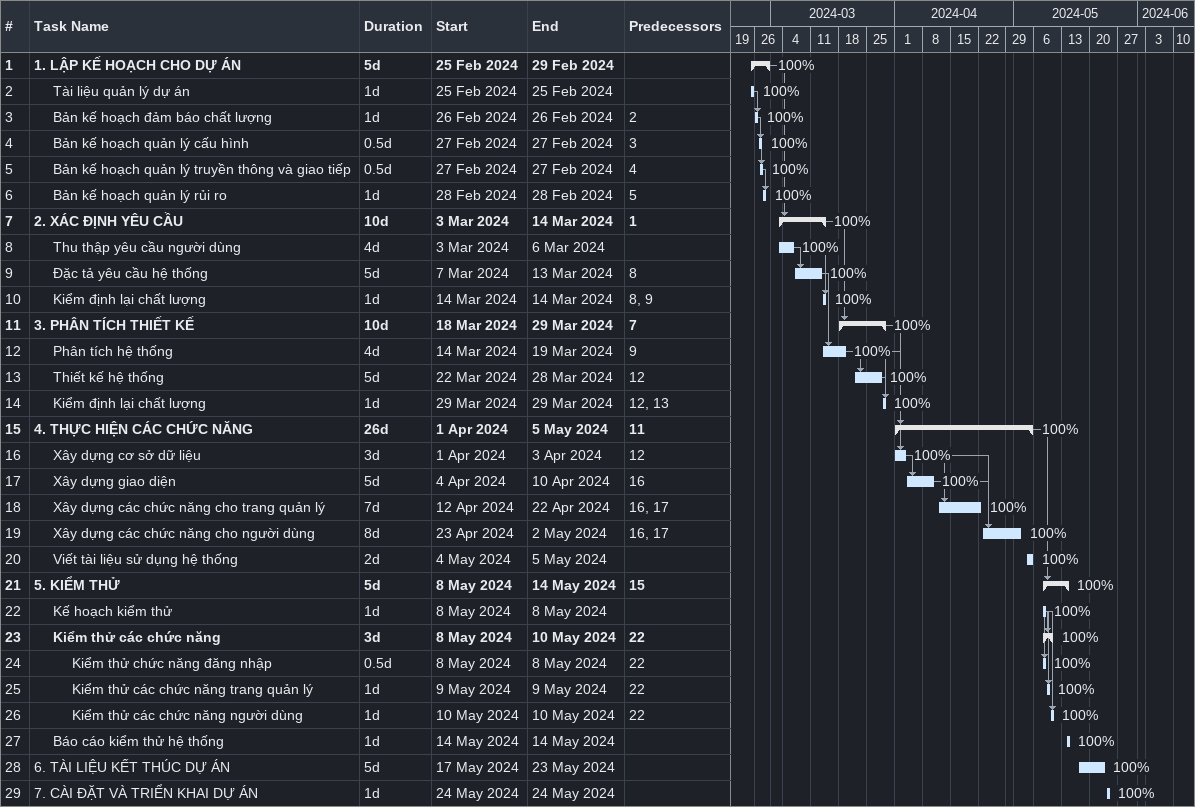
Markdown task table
| ID | Level | Task | Duration | Start | Finish | Predecessors | % complete |
|---|---|---|---|---|---|---|---|
| 1 | 1 | **1. LẬP KẾ HOẠCH CHO DỰ ÁN** | 5d | 2024-02-25 | 2024-02-29 |  | 100 |
| 2 | 2 | Tài liệu quản lý dự án | 1d | 2024-02-25 | 2024-02-25 |  | 100 |
| 3 | 2 | Bản kế hoạch đảm báo chất lượng | 1d | 2024-02-26 | 2024-02-26 | 2 | 100 |
| 4 | 2 | Bản kế hoạch quản lý cấu hình | 0.5d | 2024-02-27 | 2024-02-27 | 3 | 100 |
| 5 | 2 | Bản kế hoạch quản lý truyền thông và giao tiếp | 0.5d | 2024-02-27 | 2024-02-27 | 4 | 100 |
| 6 | 2 | Bản kế hoạch quản lý rủi ro | 1d | 2024-02-28 | 2024-02-28 | 5 | 100 |
| 7 | 1 | **2. XÁC ĐỊNH YÊU CẦU** | 10d | 2024-03-03 | 2024-03-14 | 1 | 100 |
| 8 | 2 | Thu thập yêu cầu người dùng | 4d | 2024-03-03 | 2024-03-06 |  | 100 |
| 9 | 2 | Đặc tả yêu cầu hệ thống | 5d | 2024-03-07 | 2024-03-13 | 8 | 100 |
| 10 | 2 | Kiểm định lại chất lượng | 1d | 2024-03-14 | 2024-03-14 | 8, 9 | 100 |
| 11 | 1 | **3. PHÂN TÍCH THIẾT KẾ** | 10d | 2024-03-18 | 2024-03-29 | 7 | 100 |
| 12 | 2 | Phân tích hệ thống | 4d | 2024-03-14 | 2024-03-19 | 9 | 100 |
| 13 | 2 | Thiết kế hệ thống | 5d | 2024-03-22 | 2024-03-28 | 12 | 100 |
| 14 | 2 | Kiểm định lại chất lượng | 1d | 2024-03-29 | 2024-03-29 | 12, 13 | 100 |
| 15 | 1 | **4. THỰC HIỆN CÁC CHỨC NĂNG** | 26d | 2024-04-01 | 2024-05-05 | 11 | 100 |
| 16 | 2 | Xây dựng cơ sở dữ liệu | 3d | 2024-04-01 | 2024-04-03 | 12 | 100 |
| 17 | 2 | Xây dựng giao diện | 5d | 2024-04-04 | 2024-04-10 | 16 | 100 |
| 18 | 2 | Xây dựng các chức năng cho trang quản lý | 7d | 2024-04-12 | 2024-04-22 | 16, 17 | 100 |
| 19 | 2 | Xây dựng các chức năng cho người dùng | 8d | 2024-04-23 | 2024-05-02 | 16, 17 | 100 |
| 20 | 2 | Viết tài liệu sử dụng hệ thống | 2d | 2024-05-04 | 2024-05-05 |  | 100 |
| 21 | 1 | **5. KIỂM THỬ** | 5d | 2024-05-08 | 2024-05-14 | 15 | 100 |
| 22 | 2 | Kế hoạch kiểm thử | 1d | 2024-05-08 | 2024-05-08 |  | 100 |
| 23 | 2 | **Kiểm thử các chức năng** | 3d | 2024-05-08 | 2024-05-10 | 22 | 100 |
| 24 | 3 | Kiểm thử chức năng đăng nhập | 0.5d | 2024-05-08 | 2024-05-08 | 22 | 100 |
| 25 | 3 | Kiểm thử các chức năng trang quản lý | 1d | 2024-05-09 | 2024-05-09 | 22 | 100 |
| 26 | 3 | Kiểm thử các chức năng người dùng | 1d | 2024-05-10 | 2024-05-10 | 22 | 100 |
| 27 | 2 | Báo cáo kiểm thử hệ thống | 1d | 2024-05-14 | 2024-05-14 |  | 100 |
| 28 | 1 | 6. TÀI LIỆU KẾT THÚC DỰ ÁN | 5d | 2024-05-17 | 2024-05-23 |  | 100 |
| 29 | 1 | 7. CÀI ĐẶT VÀ TRIỂN KHAI DỰ ÁN | 1d | 2024-05-24 | 2024-05-24 |  | 100 |
